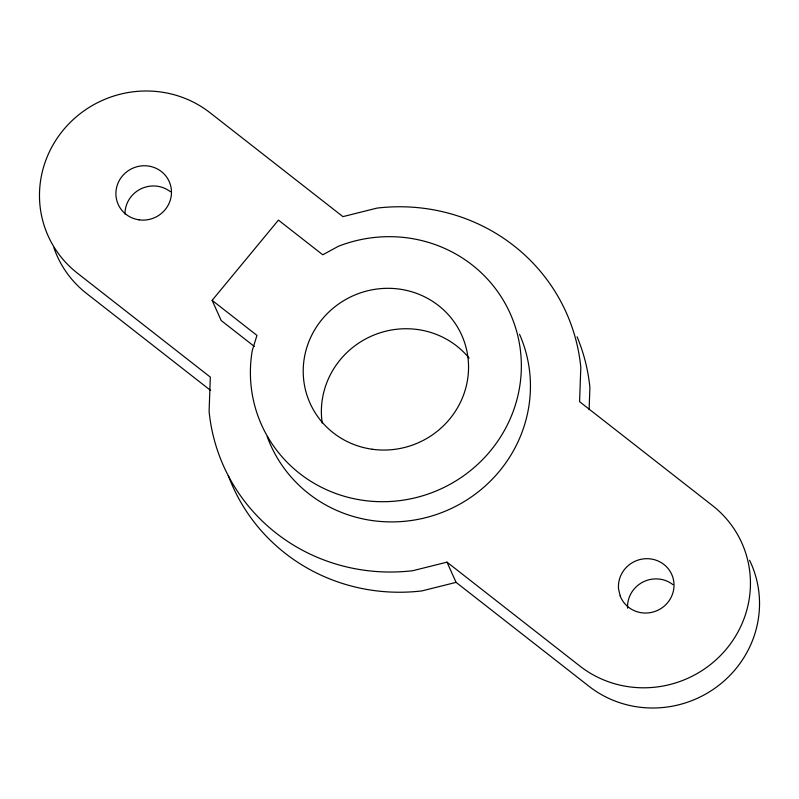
<?xml version="1.0" encoding="UTF-8"?>
<svg xmlns="http://www.w3.org/2000/svg" width="799" height="799" viewBox="0 0 799 799"><rect width="100%" height="100%" fill="white"/><g stroke="black" fill="none" stroke-linecap="round" stroke-linejoin="round"><path stroke-width="1.2" d="M589.113 409.647L589.902 387.595A187.735 181.593 -24.2 0 0 577.088 336.818M212.135 300.354L278.432 220.115L322.766 254.781L338.446 246.252A136.22 131.755 -24.2 0 1 519.09 341.812A136.22 131.755 -24.2 0 1 387.046 501.632A136.22 131.755 -24.2 0 1 252.254 350.561L256.958 335.4L212.135 300.354L221.213 320.559L254.352 346.466M447.001 562.156L412.833 570.696A187.735 181.593 -24.2 0 1 209.098 411.405L210.327 377.108L77.393 273.168A104.779 101.353 -24.2 0 1 63.281 130.057A104.779 101.353 -24.2 0 1 209.977 112.689L342.921 216.629L377.078 208.09A187.735 181.593 -24.2 0 1 580.813 367.39L579.585 401.677L712.528 505.617A104.779 101.353 -24.2 0 1 726.641 648.728A104.779 101.353 -24.2 0 1 579.934 666.106L447.001 562.156L456.079 582.371L589.023 686.311A104.779 101.353 -24.2 0 0 719.3 684.953A104.779 101.353 -24.2 0 0 749.572 560.299M456.079 582.371L421.922 590.91A187.735 181.593 -24.2 0 1 228.294 475.525M210.616 390.441L86.472 293.383A104.779 101.353 -24.2 0 1 53.923 247.82M627.565 608.179A27.945 27.026 -24.2 0 1 642.805 582.111A27.945 27.026 -24.2 0 1 672.998 584.678M124.974 214.052A27.945 27.026 -24.2 0 1 140.804 188.904A27.945 27.026 -24.2 0 1 170.447 191.74M322.197 423.021A83.126 80.409 -24.2 0 1 371.575 336.049A83.126 80.409 -24.2 0 1 469.083 358.112M519.52 334.262A136.22 131.755 -24.2 0 1 444.164 511.63A136.22 131.755 -24.2 0 1 267.196 436.584M620.204 596.014L618.566 589.133A27.945 27.026 -24.2 0 1 655.51 560.019A27.945 27.026 -24.2 0 1 666.056 604.424A27.945 27.026 -24.2 0 1 620.204 596.014M139.096 219.845A27.945 27.026 -24.2 0 0 169.718 182.781A27.945 27.026 -24.2 0 0 122.247 176.16A27.945 27.026 -24.2 0 0 139.096 219.845M372.224 449.248A83.126 80.409 -24.2 0 0 463.32 338.996A83.126 80.409 -24.2 0 0 322.087 319.31A83.126 80.409 -24.2 0 0 372.224 449.248"/></g></svg>
